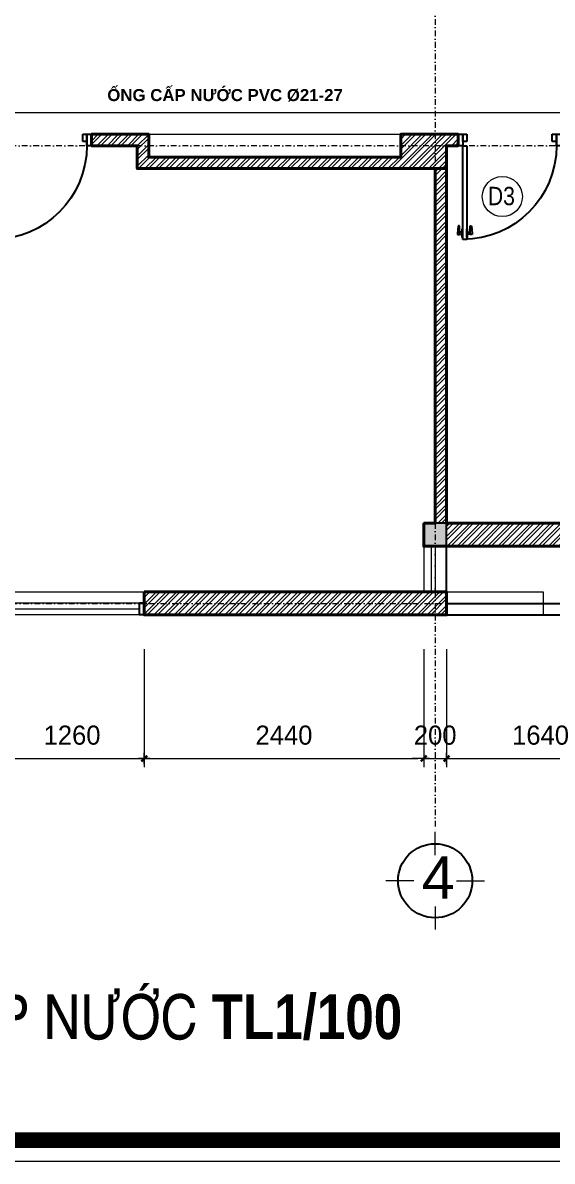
# Model space of a CAD drawing. Header units: millimetres. Extents: x 615730 to 2792744, y 139412 to 597571.
# Drawn here: x 701546 to 706168, y 261813 to 271763 of the extents above; entities that cross this region are included whole.
import ezdxf
from ezdxf.enums import TextEntityAlignment as Align

# ---------------------------------------------------------------- set-up
doc = ezdxf.new("R2010")
doc.units = ezdxf.units.MM
doc.header["$MEASUREMENT"] = 0
doc.header["$PDMODE"] = 34
doc.linetypes.add('DASHDOT', pattern=[1, 0.5, -0.25, 0, -0.25])
doc.linetypes.add('HIDDEN2', pattern=[0.1875, 0.125, -0.0625])
doc.layers.get('0').update_dxf_attribs({"lineweight": 5})
for name, color, linetype, lineweight in [('0.1(9)', 9, 'Continuous', 13), ('AN_0.20', 2, 'Continuous', 20), ('HATCH', 42, 'Continuous', 5), ('KT', 148, 'Continuous', 18), ('net dut', 6, 'DASHDOT', 40), ('NETNGOAITUONG', 1, 'Continuous', 40), ('NTHAY1', 61, 'Continuous', 25), ('thay', 7, 'Continuous', 15), ('TIM TRUC', 149, 'DASHDOT', 9), ('VLIEU', 250, 'Continuous', 9)]:
    doc.layers.add(name, color=color, linetype=linetype, lineweight=lineweight)
for name, color, linetype in [('AN_TEXT', 254, 'Continuous'), ('CUA', 132, 'Continuous'), ('DOORS', 1, 'Continuous'), ('H', 252, 'Continuous'), ('NET MANH', 252, 'Continuous'), ('netthay', 3, 'Continuous'), ('SWING', 7, 'Continuous'), ('TEXT', 2, 'Continuous'), ('VL', 155, 'Continuous')]:
    doc.layers.add(name, color=color, linetype=linetype)
doc.styles.add('H280', font='', dxfattribs={"height": 200})
doc.styles.add('KT OZON', font='', dxfattribs={"height": 200})
doc.styles.add('romans', font='romans.shx', dxfattribs={"height": 240})
doc.styles.get("Standard").update_dxf_attribs({"font": ''})
doc.styles.add('VNI-AVO', font='vni-roms.shx')
doc.styles.get('H280').set_extended_font_data('VNI-Avo')
doc.styles.get('KT OZON').set_extended_font_data('VNI-Helve')
doc.styles.get('Standard').set_extended_font_data('VNI-Avo')
doc.dimstyles.new('1-50b', dxfattribs={"dimtxt": 167, "dimasz": 50, "dimexe": 75, "dimexo": 150, "dimgap": 120, "dimtad": 1, "dimdec": 0, "dimzin": 12, "dimtxsty": 'VNI-AVO', "dimblk": ']', "dimcen": 0, "dimdle": 50, "dimclrd": 252, "dimclre": 252, "dimclrt": 2, "dimadec": 0, "dimazin": 0, "dimtfac": 1, "dimtdec": 0, "dimtix": 1, "dimtmove": 2, "dimatfit": 0, "dimldrblk": 'OPEN90', "dimfxl": 1, "dimlwd": -1, "dimlwe": -1, "dimarcsym": 0})
pattern_1 = [(45, (27371.52, -23123.69), (-44.194174, 44.194174), []), (45, (27371.52, -23092.44), (-44.194174, 44.194174), [])]

# ---------------------------------------------------------------- blocks, each defined once
blk = doc.blocks.new('08PDRR02')
at = {"color": 0, "linetype": 'ByBlock'}
for p, q in [((1, 0), (0, 0)), ((0, 0), (0, -1)), ((1, -1), (1, 0)), ((0, -1), (1, -1))]:
    blk.add_line(p, q, dxfattribs=at)
blk = doc.blocks.new('08PDNB02')
at = {"color": 0, "linetype": 'ByBlock'}
for p, q in [((0, -1.62), (0, 1.62)), ((0, 1.62), (0.25, 1.62)), ((0.25, -1.62), (0.25, 1.62)), ((0.25, 0.38), (1.25, 0.38)), ((1.25, -0.55), (1.25, 2.75)), ((1.25, 2.75), (1.54, 2.75)), ((1.54, 2.75), (1.69, 2.59)), ((1.69, 2.59), (1.95, -0.13)), ((0.25, -1.62), (0, -1.62)), ((1.25, -0.38), (0.25, -0.38)), ((1.95, -0.55), (1.25, -0.55)), ((1.95, -0.13), (1.95, -0.55))]:
    blk.add_line(p, q, dxfattribs=at)
blk = doc.blocks.new('*U45')
at = {"layer": 'DOORS', "color": 0, "linetype": 'Continuous', "ltscale": 200}
for p, q in [((0, 15), (0, 55)), ((900, 15), (900, 55)), ((0, -25), (0, -55)), ((900, -25), (900, -55))]:
    blk.add_line(p, q, dxfattribs=at)
at = {"layer": 'SWING', "color": 1, "linetype": 'Continuous', "ltscale": 200}
blk.add_arc((0, 55), 900, 0, 90, dxfattribs=at)
at = {"layer": 'DOORS', "color": 8, "linetype": 'Continuous', "ltscale": 200, "xscale": 25.4, "yscale": 25.4, "zscale": 25.4, "rotation": 180}
blk.add_blockref('08PDNB02', (0, 895), dxfattribs=at)
at = {"layer": 'DOORS', "color": 0, "linetype": 'Continuous', "ltscale": 200, "xscale": 900, "yscale": 39.99999999999999, "rotation": 90}
blk.add_blockref('08PDRR02', (0, 55), dxfattribs=at)
at = {"layer": 'DOORS', "color": 8, "linetype": 'Continuous', "ltscale": 200, "xscale": 25.4, "yscale": -25.4, "zscale": 25.4}
blk.add_blockref('08PDNB02', (40, 895), dxfattribs=at)
at = {"layer": 'DOORS', "color": 0, "linetype": 'Continuous', "ltscale": 200, "xscale": 45, "yscale": 110}
for p in [(-45, 55), (900, 55)]:
    blk.add_blockref('08PDRR02', p, dxfattribs=at)
at = {"layer": 'DOORS', "color": 1, "linetype": 'Continuous', "ltscale": 200, "xscale": 39.99999999999999, "yscale": 69.99999999999999}
for p in [(0, 15), (860, 15)]:
    blk.add_blockref('08PDRR02', p, dxfattribs=at)
blk = doc.blocks.new('TRUC 1')
at = {"ltscale": 50}
blk.add_circle((0, -9525), 8572, dxfattribs=at)
at = {"layer": '0.1(9)', "ltscale": 50}
for p, q in [((0, -3572), (0, 1782)), ((-4942, -9525), (-11427, -9525)), ((4942, -9525), (11427, -9525)), ((0, -15478), (0, -20832))]:
    blk.add_line(p, q, dxfattribs=at)
at = {"layer": 'TEXT', "ltscale": 50, "style": 'H280'}
blk.add_attdef('1', text='', height=10478, dxfattribs=at).set_placement((-214, -4892), align=Align.CENTER)
blk = doc.blocks.new(']')
for p, q in [((1, 0), (-1, 0)), ((0, 1), (0, -1))]:
    blk.add_line(p, q)
at = {"color": 9, "const_width": 0.4}
blk.add_lwpolyline([(-0.51, -0.51), (0.51, 0.51)], dxfattribs=at)
blk = doc.blocks.new('*D1402')
at = {"layer": 'DEFPOINTS', "color": 0, "ltscale": 10, "transparency": 16777216}
for p in [(705046.6, 266437.9), (705246.6, 266437.9), (705246.6, 265332.1)]:
    blk.add_point(p, dxfattribs=at)
at = {"layer": 'KT', "color": 252, "ltscale": 10, "transparency": 16777216}
for p, q in [((705046.6, 266287.9), (705046.6, 265257.1)), ((705246.6, 266287.9), (705246.6, 265257.1)), ((704996.6, 265332.1), (704946.6, 265332.1)), ((705046.6, 265332.1), (705246.6, 265332.1)), ((705296.6, 265332.1), (705346.6, 265332.1))]:
    blk.add_line(p, q, dxfattribs=at)
at = {"layer": 'KT', "color": 252, "ltscale": 10, "transparency": 16777216, "xscale": 50, "yscale": 50, "zscale": 50}
blk.add_blockref(']', (705046.6, 265332.1), dxfattribs=at)
at = {"layer": 'KT', "color": 252, "ltscale": 10, "transparency": 16777216, "xscale": 50, "yscale": 50, "zscale": 50, "rotation": 180}
blk.add_blockref(']', (705246.6, 265332.1), dxfattribs=at)
at = {"layer": 'KT', "color": 2, "ltscale": 10, "transparency": 16777216, "insert": (705146.6, 265535.6), "char_height": 167, "attachment_point": 5, "style": 'VNI-AVO'}
blk.add_mtext('200', dxfattribs=at)
blk = doc.blocks.new('_Open90')
at = {"color": 0, "linetype": 'ByBlock', "lineweight": -2}
for p, q in [((0, 0), (-1, 0)), ((-0.5, 0.5), (0, 0)), ((0, 0), (-0.5, -0.5))]:
    blk.add_line(p, q, dxfattribs=at)
blk = doc.blocks.new('*D1409')
at = {"layer": 'DEFPOINTS', "color": 0, "ltscale": 10, "transparency": 16777216}
for p in [(701346.6, 266437.9), (702606.6, 266437.9), (702606.6, 265332.1)]:
    blk.add_point(p, dxfattribs=at)
at = {"layer": 'VLIEU', "color": 252, "ltscale": 10, "transparency": 16777216}
for p, q in [((701346.6, 266287.9), (701346.6, 265257.1)), ((702606.6, 266287.9), (702606.6, 265257.1)), ((701396.6, 265332.1), (702556.6, 265332.1))]:
    blk.add_line(p, q, dxfattribs=at)
at = {"layer": 'VLIEU', "color": 252, "ltscale": 10, "transparency": 16777216, "xscale": 50, "yscale": 50, "zscale": 50, "rotation": 180}
blk.add_blockref(']', (701346.6, 265332.1), dxfattribs=at)
at = {"layer": 'VLIEU', "color": 252, "ltscale": 10, "transparency": 16777216, "xscale": 50, "yscale": 50, "zscale": 50}
blk.add_blockref(']', (702606.6, 265332.1), dxfattribs=at)
at = {"layer": 'VLIEU', "color": 2, "ltscale": 10, "transparency": 16777216, "insert": (701976.6, 265535.6), "char_height": 167, "attachment_point": 5, "style": 'VNI-AVO'}
blk.add_mtext('1260', dxfattribs=at)
blk = doc.blocks.new('*D1410')
at = {"layer": 'DEFPOINTS', "color": 0, "ltscale": 10, "transparency": 16777216}
for p in [(702606.6, 266437.9), (705046.6, 266437.9), (705046.6, 265332.1)]:
    blk.add_point(p, dxfattribs=at)
at = {"layer": 'VLIEU', "color": 252, "ltscale": 10, "transparency": 16777216}
for p, q in [((702606.6, 266287.9), (702606.6, 265257.1)), ((705046.6, 266287.9), (705046.6, 265257.1)), ((702656.6, 265332.1), (704996.6, 265332.1))]:
    blk.add_line(p, q, dxfattribs=at)
at = {"layer": 'VLIEU', "color": 252, "ltscale": 10, "transparency": 16777216, "xscale": 50, "yscale": 50, "zscale": 50, "rotation": 180}
blk.add_blockref(']', (702606.6, 265332.1), dxfattribs=at)
at = {"layer": 'VLIEU', "color": 252, "ltscale": 10, "transparency": 16777216, "xscale": 50, "yscale": 50, "zscale": 50}
blk.add_blockref(']', (705046.6, 265332.1), dxfattribs=at)
at = {"layer": 'VLIEU', "color": 2, "ltscale": 10, "transparency": 16777216, "insert": (703826.6, 265535.6), "char_height": 167, "attachment_point": 5, "style": 'VNI-AVO'}
blk.add_mtext('2440', dxfattribs=at)
blk = doc.blocks.new('*D1411')
at = {"layer": 'DEFPOINTS', "color": 0, "ltscale": 10, "transparency": 16777216}
for p in [(705246.6, 266437.9), (706886.4, 266437.9), (706886.4, 265332.1)]:
    blk.add_point(p, dxfattribs=at)
at = {"layer": 'VLIEU', "color": 252, "ltscale": 10, "transparency": 16777216}
for p, q in [((705246.6, 266287.9), (705246.6, 265257.1)), ((706886.4, 266287.9), (706886.4, 265257.1)), ((705296.6, 265332.1), (706836.4, 265332.1))]:
    blk.add_line(p, q, dxfattribs=at)
at = {"layer": 'VLIEU', "color": 252, "ltscale": 10, "transparency": 16777216, "xscale": 50, "yscale": 50, "zscale": 50, "rotation": 180}
blk.add_blockref(']', (705246.6, 265332.1), dxfattribs=at)
at = {"layer": 'VLIEU', "color": 252, "ltscale": 10, "transparency": 16777216, "xscale": 50, "yscale": 50, "zscale": 50}
blk.add_blockref(']', (706886.4, 265332.1), dxfattribs=at)
at = {"layer": 'VLIEU', "color": 2, "ltscale": 10, "transparency": 16777216, "insert": (706066.5, 265535.6), "char_height": 167, "attachment_point": 5, "style": 'VNI-AVO'}
blk.add_mtext('1640', dxfattribs=at)

msp = doc.modelspace()

# ---------------------------------------------------------------- hatches: boundary and pattern name
at = {"layer": 'VLIEU', "ltscale": 10}
h = msp.add_hatch(dxfattribs=at)
h.set_pattern_fill('STEEL', color=256, scale=500, style=0)
h.set_pattern_definition(pattern_1)
h.paths.add_polyline_path([(702646.1, 270587.8), (702646.1, 270787.9), (702146.6, 270787.9), (702146.6, 270687.9), (702546.1, 270687.9), (702546.1, 270487.8), (705246.6, 270487.8), (705246.6, 270687.9), (705346.6, 270687.9), (705346.6, 270787.9), (704846.6, 270787.9), (704846.6, 270587.8)])
h = msp.add_hatch(dxfattribs=at)
h.set_pattern_fill('STEEL', color=256, scale=500, style=0)
h.set_pattern_definition(pattern_1)
h.paths.add_polyline_path([(705246.6, 268937.9), (705246.6, 270487.8), (705146.6, 270487.8), (705146.6, 269046.2), (705146.6, 269046.2), (705146.6, 267387.9), (705246.6, 267387.9), (705246.6, 268937.9)])
h = msp.add_hatch(dxfattribs=at)
h.set_pattern_fill('STEEL', color=256, scale=500, style=0)
h.set_pattern_definition([(45, (27371.52, -22078.86), (-44.194174, 44.194174), []), (45, (27371.52, -22047.61), (-44.194174, 44.194174), [])])
h.paths.add_polyline_path([(706886.4, 267387.9), (705246.6, 267387.9), (705246.6, 267187.9), (706886.4, 267187.9)])
h = msp.add_hatch(dxfattribs=at)
h.set_pattern_fill('STEEL', color=256, scale=500, style=0)
h.set_pattern_definition(pattern_1)
h.paths.add_polyline_path([(702606.6, 266787.9), (702606.6, 266587.9), (705246.6, 266587.9), (705246.6, 266687.9), (705246.6, 266687.9), (705246.6, 266787.9)])

# ---------------------------------------------------------------- linework, layer by layer
at = {"layer": 'AN_0.20', "color": 3}
msp.add_circle((705732.7, 270243.7), 175, dxfattribs=at)
at = {"layer": 'CUA'}
msp.add_lwpolyline([(702564.3, 266693.5), (702606.6, 266693.5), (702606.6, 266587.9), (702564.3, 266587.9), (702564.3, 266693.5)], dxfattribs=at)
at = {"layer": 'H', "const_width": 138.2}
msp.add_lwpolyline([(687731.9, 261996.9), (714734.7, 261996.9), (714734.7, 280981.9), (687731.9, 280981.9)], close=True, dxfattribs=at)
at = {"layer": 'HATCH'}
msp.add_line((702646.1, 270787.9), (704846.6, 270787.9), dxfattribs=at)
at = {"layer": 'net dut', "linetype": 'HIDDEN2', "ltscale": 400, "const_width": 12.1, "elevation": 126.9}
msp.add_lwpolyline([(700578.4, 270977.5), (708396.6, 270977.5), (708396.6, 267424.4), (710250.2, 267424.4), (710250.2, 267549)], dxfattribs=at)
at = {"layer": 'NET MANH'}
msp.add_lwpolyline([(705046.6, 267187.9), (705246.6, 267187.9), (705246.6, 267387.9), (705046.6, 267387.9)], close=True, dxfattribs=at)
msp.add_solid([(705046.6, 267387.9), (705246.6, 267387.9), (705046.6, 267187.9), (705246.6, 267187.9)], dxfattribs=at)
at = {"layer": 'NETNGOAITUONG'}
msp.add_line((705046.6, 267187.9), (705046.6, 267387.9), dxfattribs=at)
msp.add_lwpolyline([(705246.6, 270487.8), (705246.6, 270687.9), (705346.6, 270687.9), (705346.6, 270787.9), (704846.6, 270787.9), (704846.6, 270587.8), (702646.1, 270587.8), (702646.1, 270787.9), (702146.6, 270787.9), (702146.6, 270687.9), (702546.1, 270687.9), (702546.1, 270487.8), (705246.6, 270487.8)], close=True, dxfattribs=at)
for points in [[(705046.6, 267387.9), (705046.6, 267187.9), (705046.6, 267187.9), (706886.4, 267187.9), (706886.4, 267387.9), (705246.6, 267387.9), (705246.6, 268937.9), (705246.6, 268937.9), (705246.6, 270487.8)], [(705046.6, 267387.9), (705146.6, 267387.9), (705146.6, 269046.2), (705146.6, 269046.2), (705146.6, 270487.8)], [(705146.6, 267187.9), (705146.6, 267187.9)], [(705246.6, 266787.9), (702606.6, 266787.9)], [(702606.6, 266787.9), (702606.6, 266587.9), (705246.6, 266587.9), (705246.6, 266687.9), (705246.6, 266687.9), (705246.6, 266787.9), (702606.6, 266787.9)]]:
    msp.add_lwpolyline(points, dxfattribs=at)
at = {"layer": 'thay', "linetype": 'Continuous'}
msp.add_lwpolyline([(687547.5, 261812.6), (714919.1, 261812.6), (714919.1, 281166.2), (687547.5, 281166.2)], close=True, dxfattribs=at)
at = {"layer": 'TIM TRUC', "ltscale": 100}
for p, q in [((705146.6, 279202.4), (705146.6, 264691.1)), ((713900.6, 270687.9), (701146.6, 270687.9)), ((699546.6, 266687.9), (705246.6, 266687.9))]:
    msp.add_line(p, q, dxfattribs=at)
at = {"layer": 'VL', "ltscale": 10}
for p, q in [((705246.6, 266787.9), (705246.6, 267187.9)), ((705246.6, 266687.9), (713137.4, 266687.9)), ((705246.6, 266587.9), (713133, 266587.9))]:
    msp.add_line(p, q, dxfattribs=at)
at = {"layer": 'VLIEU', "ltscale": 10}
for p, q in [((705046.6, 267187.9), (705046.6, 266787.9)), ((705110.8, 267187.9), (705110.8, 266787.9)), ((705146.6, 267187.9, 280), (705146.6, 266787.9)), ((701346.6, 266787.9), (702606.6, 266787.9)), ((701388.9, 266640.7), (702564.3, 266640.7))]:
    msp.add_line(p, q, dxfattribs=at)
for points in [[(705246.6, 266787.9), (706089.9, 266787.9), (706089.9, 266587.9), (705246.6, 266587.9)], [(701388.9, 266693.5), (702564.3, 266693.5), (702564.3, 266587.9), (701388.9, 266587.9)]]:
    msp.add_lwpolyline(points, close=True, dxfattribs=at)

# ---------------------------------------------------------------- block references
at = {"layer": 'netthay', "lineweight": -2, "ltscale": 10}
ref = msp.add_blockref('TRUC 1', (705146.6, 263904.1, -13.1), dxfattribs=dict(at, xscale=0.03778148023411632, yscale=0.03778148023411632, zscale=0.03778148023411632, rotation=180))
ref.add_attrib('1', '4', dxfattribs={"layer": 'TEXT', "color": 3, "ltscale": 50, "height": 370.2, "style": 'KT OZON'}).set_placement((705173.2, 264107, -13.1), align=Align.CENTER)
at = {"layer": 'NTHAY1', "xscale": -0.9090857494156808, "yscale": 0.9090857494156808, "zscale": 0.9090857494239059, "rotation": 180}
for p in [(701287.5, 270737.9), (705387.5, 270737.9)]:
    msp.add_blockref('*U45', p, dxfattribs=at)

# ---------------------------------------------------------------- texts
for s, insert, char_height, width, attachment_point in [('{\\fArial|b1|i0|c0|p34;\\H1.353x;ỐNG CẤP NƯỚC PVC %%C21-27}', (702284.1, 271183.2, 126.9), 77.616, 8881.452, 1), ('{\\fVNI-Helve-Condense|b1|i0|c0|p2;MAËT BAÈNG CAÁP NÖÔÙC TL1/100}', (698238.8, 262782.4), 390, 26392.6, 7)]:
    msp.add_mtext(s, dxfattribs=dict(insert=insert, char_height=char_height, width=width, attachment_point=attachment_point))
at = {"layer": 'AN_TEXT', "ltscale": 2, "insert": (705724.9, 270329), "char_height": 160.8, "width": 121.15, "attachment_point": 2, "style": 'romans'}
msp.add_mtext('{\\fVNI-Helve-Condense|b0|i0|c0|p2;D3}', dxfattribs=at)

# ---------------------------------------------------------------- dimensions: what is measured, and where the dimension line sits
at = {"layer": 'KT', "ltscale": 10}
dim = msp.add_linear_dim(base=(705246.6, 265332.1), p1=(705046.6, 266437.9), p2=(705246.6, 266437.9), dimstyle='1-50b', dxfattribs=at)
dim.commit()
dim.dimension.update_dxf_attribs({"geometry": '*D1402', "text_midpoint": (705146.6, 265535.6)})
at = {"layer": 'VLIEU', "ltscale": 10}
for base, p1, p2, picture, middle in [((702606.6, 265332.1), (701346.6, 266437.9), (702606.6, 266437.9), '*D1409', (701976.6, 265535.6)), ((705046.6, 265332.1), (702606.6, 266437.9), (705046.6, 266437.9), '*D1410', (703826.6, 265535.6)), ((706886.4, 265332.1), (705246.6, 266437.9), (706886.4, 266437.9), '*D1411', (706066.5, 265535.6))]:
    dim = msp.add_linear_dim(base=base, p1=p1, p2=p2, dimstyle='1-50b', override={"dimfxl": 2}, dxfattribs=at)
    dim.commit()
    dim.dimension.update_dxf_attribs({"geometry": picture, "text_midpoint": middle})

doc.saveas('drawing.dxf')
